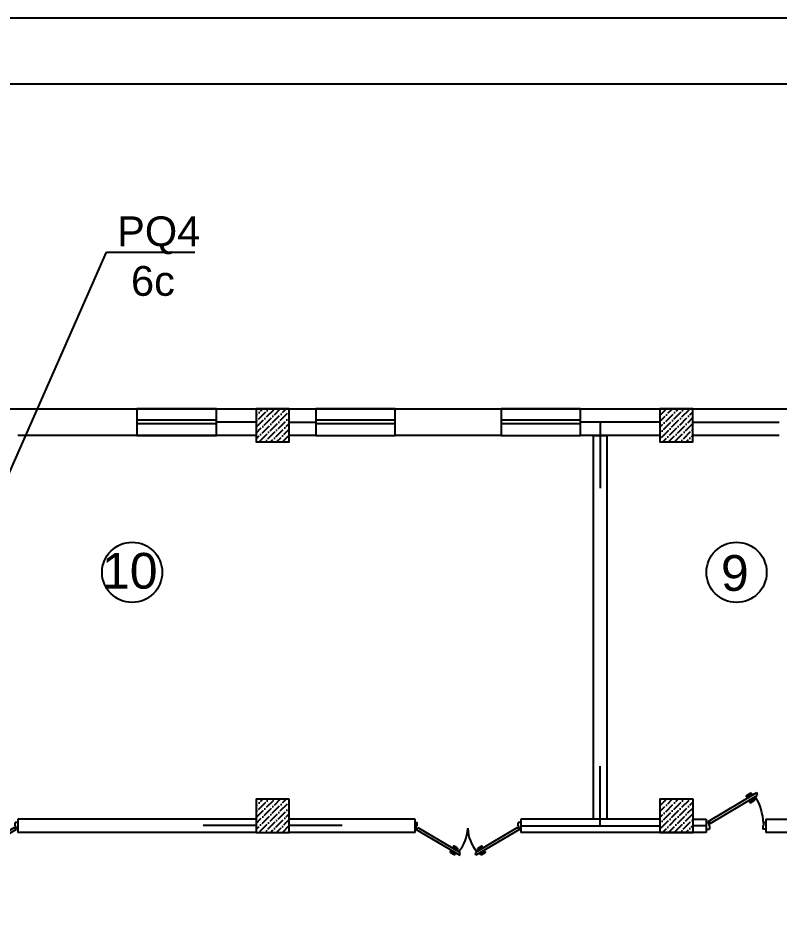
# Model space of a CAD drawing. Header units: millimetres. Extents: x 42452 to 2852333, y -419346 to 834876.
# Drawn here: x 2615326 to 2626827, y 675486 to 688972 of the extents above; entities that cross this region are included whole.
import ezdxf
from ezdxf import colors
from ezdxf.entities.mleader import LeaderData, LeaderLine
from ezdxf.math import Vec2, Vec3

# ---------------------------------------------------------------- set-up
doc = ezdxf.new("R2010")
doc.units = ezdxf.units.MM
for name, color, linetype, lineweight in [('c_dv_l x_tti-25_Ном._пера__21_Ном._пера__21', 7, 'Continuous', 30), ('memar', 7, 'Continuous', 25), ('ДВЕРИ', 7, 'Continuous', 5), ('Шит', 1, 'Continuous', 30)]:
    doc.layers.add(name, color=color, linetype=linetype, lineweight=lineweight)
doc.styles.get("Standard").update_dxf_attribs({"font": 'arial.ttf'})
doc.styles.add('СГЕНЕРИР_СТИЛЬ_1', font='arial.ttf')

# ---------------------------------------------------------------- blocks, each defined once
blk = doc.blocks.new('qapi 700')
at = {"layer": 'ДВЕРИ', "color": 251, "lineweight": 25, "true_color": 0x636466}
for p, q in [((1281620, 90086), (1281659, 90086)), ((1281659, 90034), (1281659, 90086)), ((1282420, 90086), (1282380, 90086)), ((1282380, 90034), (1282380, 90085)), ((1281620, 89997), (1281651, 89997)), ((1281651, 89997), (1281651, 90034)), ((1281651, 90034), (1281659, 90034)), ((1282368, 90010), (1281735, 89633)), ((1282395, 89980), (1281741, 89591)), ((1282382, 89987), (1282368, 90010)), ((1282388, 90034), (1282380, 90034)), ((1282388, 89991), (1282382, 89987)), ((1282388, 89997), (1282388, 90034)), ((1282420, 89997), (1282388, 89997)), ((1282420, 89997), (1282388, 89997)), ((1282395, 89980), (1282388, 89991)), ((1281812, 89685), (1281762, 89656)), ((1281775, 89698), (1281826, 89728)), ((1281835, 89712), (1281794, 89687)), ((1281814, 89681), (1281812, 89685)), ((1281836, 89725), (1281838, 89722)), ((1281733, 89605), (1281747, 89613)), ((1281741, 89591), (1281733, 89605)), ((1281747, 89613), (1281735, 89633)), ((1281762, 89656), (1281765, 89651)), ((1281776, 89665), (1281770, 89676)), ((1281785, 89617), (1281787, 89613)), ((1281787, 89613), (1281837, 89642)), ((1281792, 89676), (1281793, 89674)), ((1281802, 89622), (1281809, 89609)), ((1281820, 89629), (1281818, 89631)), ((1281872, 89650), (1281831, 89626)), ((1281831, 89604), (1281881, 89634)), ((1281837, 89642), (1281835, 89646)), ((1281884, 89645), (1281883, 89647))]:
    blk.add_line(p, q, dxfattribs=at)
for centre, radius, start, end in [((1282471, 90052), 821, 183.4077, 209.5706), ((1281783, 89684), 15.9, 120.7133, 210.7133), ((1281798, 89680), 7.94, 120.7133, 210.7133), ((1281830, 89721), 7.94, 30.7133, 120.7133), ((1281831, 89718), 7.94, 300.7133, 30.7133), ((1281823, 89617), 15.9, 210.7133, 300.7133), ((1281827, 89633), 7.94, 210.7133, 300.7133), ((1281876, 89643), 7.94, 30.7133, 120.7133), ((1281877, 89641), 7.94, 300.7133, 30.7133)]:
    blk.add_arc(centre, radius, start, end, dxfattribs=at)
blk = doc.blocks.new('DSA')
at = {"layer": 'ДВЕРИ', "color": 251, "lineweight": 25, "true_color": 0x636466}
for p, q in [((153780, 788017), (153820, 788017)), ((153780, 787928), (153812, 787928)), ((153780, 787928), (153812, 787928)), ((153804, 787910), (153811, 787922)), ((153804, 787910), (154462, 787520)), ((153811, 787922), (153818, 787918)), ((153812, 787928), (153812, 787965)), ((153812, 787965), (153820, 787965)), ((153818, 787918), (153832, 787941)), ((153820, 787965), (153820, 788016)), ((153832, 787941), (154468, 787562)), ((155336, 787941), (154700, 787562)), ((155364, 787910), (154706, 787520)), ((155350, 787918), (155336, 787941)), ((155388, 788017), (155348, 788017)), ((155348, 787965), (155348, 788016)), ((155356, 787965), (155348, 787965)), ((155357, 787922), (155350, 787918)), ((155356, 787928), (155356, 787965)), ((155388, 787928), (155356, 787928)), ((155388, 787928), (155356, 787928)), ((155364, 787910), (155357, 787922)), ((154366, 787654), (154365, 787652)), ((154367, 787641), (154409, 787616)), ((154428, 787627), (154377, 787657)), ((154740, 787627), (154791, 787657)), ((154801, 787641), (154760, 787616)), ((154802, 787654), (154804, 787652)), ((154318, 787574), (154320, 787576)), ((154372, 787532), (154321, 787563)), ((154331, 787579), (154372, 787555)), ((154365, 787571), (154368, 787575)), ((154415, 787542), (154365, 787571)), ((154383, 787557), (154384, 787560)), ((154388, 787610), (154391, 787615)), ((154391, 787615), (154441, 787585)), ((154401, 787550), (154394, 787538)), ((154411, 787605), (154410, 787603)), ((154418, 787546), (154415, 787542)), ((154426, 787594), (154433, 787605)), ((154441, 787585), (154438, 787580)), ((154456, 787542), (154468, 787562)), ((154470, 787534), (154456, 787542)), ((154462, 787520), (154470, 787534)), ((154698, 787534), (154712, 787542)), ((154706, 787520), (154698, 787534)), ((154712, 787542), (154700, 787562)), ((154777, 787615), (154727, 787585)), ((154727, 787585), (154730, 787580)), ((154742, 787594), (154735, 787605)), ((154750, 787546), (154753, 787542)), ((154753, 787542), (154803, 787571)), ((154757, 787605), (154758, 787603)), ((154767, 787550), (154775, 787538)), ((154780, 787610), (154777, 787615)), ((154785, 787557), (154784, 787560)), ((154837, 787579), (154796, 787555)), ((154797, 787532), (154847, 787563)), ((154803, 787571), (154800, 787575)), ((154850, 787574), (154848, 787576))]:
    blk.add_line(p, q, dxfattribs=at)
for centre, radius, start, end in [((154002, 787952), 583, 319.7101, 357.5846), ((155160, 787950), 576, 182.1815, 220.5237), ((154371, 787648), 7.98, 149.2867, 239.2867), ((154373, 787650), 7.98, 59.2867, 149.2867), ((154795, 787650), 7.98, 30.7133, 120.7133), ((154797, 787648), 7.98, 300.7133, 30.7133), ((154325, 787569), 7.98, 149.2867, 239.2867), ((154327, 787572), 7.98, 59.2867, 149.2867), ((154376, 787561), 7.98, 239.2867, 329.2867), ((154380, 787546), 16, 239.2867, 329.2867), ((154404, 787609), 7.98, 329.2867, 59.2867), ((154420, 787613), 16, 329.2867, 59.2867), ((154748, 787613), 16, 120.7133, 210.7133), ((154764, 787609), 7.98, 120.7133, 210.7133), ((154788, 787546), 16, 210.7133, 300.7133), ((154792, 787561), 7.98, 210.7133, 300.7133), ((154842, 787572), 7.98, 30.7133, 120.7133), ((154843, 787569), 7.98, 300.7133, 30.7133)]:
    blk.add_arc(centre, radius, start, end, dxfattribs=at)

msp = doc.modelspace()

# ---------------------------------------------------------------- hatches: boundary and pattern name
at = {"layer": 'memar', "lineweight": 25}
h = msp.add_hatch(dxfattribs=at)
h.set_pattern_fill('ANSI36', color=256, scale=500)
h.set_pattern_definition([(45, (908887.793, 3139461.633), (33.1456304, 121.533978), [156.25, -31.25, 0, -31.25])])
h.paths.add_polyline_path([(2618926.33479, 683061.55271), (2618926.33479, 682561.55271), (2619426.33479, 682561.55271), (2619426.33479, 683061.55271)])
h = msp.add_hatch(dxfattribs=at)
h.set_pattern_fill('ANSI36', color=256, scale=500)
h.set_pattern_definition([(45, (902789.75, 3139461.633), (33.1456304, 121.533978), [156.25, -31.25, 0, -31.25])])
h.paths.add_polyline_path([(2625024.37997, 683061.55271), (2625024.37997, 682561.55271), (2625524.37997, 682561.55271), (2625524.37997, 683061.55271)])
h = msp.add_hatch(dxfattribs=at)
h.set_pattern_fill('ANSI36', color=256, scale=500)
h.set_pattern_definition([(45, (908887.793, 3133561.63), (33.1456304, 121.533978), [156.25, -31.25, 0, -31.25])])
h.paths.add_polyline_path([(2618926.33479, 677161.54702), (2618926.33479, 676661.54702), (2619426.33479, 676661.54702), (2619426.33479, 677161.54702)])
h = msp.add_hatch(dxfattribs=at)
h.set_pattern_fill('ANSI36', color=256, scale=500)
h.set_pattern_definition([(45, (902788.183, 3133561.63), (33.1456304, 121.533978), [156.25, -31.25, 0, -31.25])])
h.paths.add_polyline_path([(2625025.94493, 677161.54702), (2625025.94493, 676661.54702), (2625525.94493, 676661.54702), (2625525.94493, 677161.54702)])

# ---------------------------------------------------------------- linework, layer by layer
at = {"layer": 'c_dv_l x_tti-25_Ном._пера__21_Ном._пера__21', "linetype": 'Continuous', "lineweight": 25, "flags": 128}
for points in [[(2591320.97086, 688972.29486), (2674928.52286, 688972.29486), (2674928.52286, 629849.81166), (2591320.97086, 629849.81166)], [(2595302.28286, 687976.96686), (2673933.19486, 687976.96686), (2673933.19486, 630845.13966), (2595302.28286, 630845.13966)]]:
    msp.add_lwpolyline(points, close=True, dxfattribs=at)
at = {"layer": 'memar', "lineweight": 25}
for p, q in [((2624124.37983, 682861.55271), (2624124.37983, 681861.55271)), ((2624124.37983, 676761.54702), (2624124.37983, 677661.54702)), ((2618926.33479, 676762.99867), (2618126.33479, 676762.99867)), ((2620226.33479, 676762.99867), (2619426.33479, 676762.99867)), ((2622926.37983, 676761.54702), (2625025.94493, 676761.54702)), ((2625725.9512, 676761.54702), (2625525.94493, 676761.54702))]:
    msp.add_line(p, q, dxfattribs=at)
at = {"layer": 'memar', "color": 0, "lineweight": 25}
for p, q in [((2621326.37983, 676861.54702), (2619426.33479, 676861.54702)), ((2625025.94493, 676861.54702), (2622926.37983, 676861.54702))]:
    msp.add_line(p, q, dxfattribs=at)
for points in [[(2607526.13986, 683061.55271), (2648926.13986, 683061.55271)], [(2618926.33479, 682661.55271), (2615325.6591, 682661.55271)], [(2619825.6591, 682661.55271), (2619426.33479, 682661.55271)], [(2622625.6591, 682661.55271), (2621025.6591, 682661.55271)], [(2625024.37997, 682661.55271), (2623825.6591, 682661.55271)], [(2626825.6591, 682661.55271), (2625524.37997, 682661.55271)], [(2618925.96356, 676861.54702), (2615326.33479, 676861.54702)], [(2615326.33479, 676861.54702), (2615326.33479, 676661.54702)], [(2621326.37983, 676661.54702), (2621326.37983, 676861.54702)], [(2622926.37983, 676861.54702), (2622926.37983, 676661.54702)], [(2625525.94493, 676861.54702), (2625725.9512, 676861.54702)], [(2625725.9512, 676861.54702), (2625725.9512, 676661.54702)], [(2626625.9512, 676861.54702), (2631025.94494, 676861.54702)], [(2626625.9512, 676861.54702), (2626625.9512, 676661.54702)], [(2618926.33479, 676661.54702), (2615326.33479, 676661.54702)], [(2621326.37983, 676661.54702), (2619425.96356, 676661.54702)], [(2625725.9512, 676661.54702), (2622926.37983, 676661.54702)], [(2632925.94798, 676661.54702), (2626625.9512, 676661.54702)]]:
    msp.add_lwpolyline(points, dxfattribs=at)
for points in [[(2618325.6591, 683061.55271), (2617125.6591, 683061.55271), (2617125.6591, 682661.55271), (2618325.6591, 682661.55271)], [(2621025.6591, 683061.55271), (2619825.6591, 683061.55271), (2619825.6591, 682661.55271), (2621025.6591, 682661.55271)], [(2623825.77692, 683061.55271), (2622625.77692, 683061.55271), (2622625.77692, 682661.55271), (2623825.77692, 682661.55271)], [(2624224.37983, 676861.54702), (2624024.37983, 676861.54702), (2624024.37983, 682661.55271), (2624224.37983, 682661.55271)]]:
    msp.add_lwpolyline(points, close=True, dxfattribs=at)
at = {"layer": 'memar', "color": 3, "lineweight": 25}
for points in [[(2619426.33479, 683061.55271), (2618926.33479, 683061.55271), (2618926.33479, 682561.55271), (2619426.33479, 682561.55271)], [(2625524.37997, 683061.55271), (2625024.37997, 683061.55271), (2625024.37997, 682561.55271), (2625524.37997, 682561.55271)], [(2619426.33479, 677161.54702), (2618926.33479, 677161.54702), (2618926.33479, 676661.54702), (2619426.33479, 676661.54702)], [(2625525.94493, 677161.54702), (2625025.94493, 677161.54702), (2625025.94493, 676661.54702), (2625525.94493, 676661.54702)]]:
    msp.add_lwpolyline(points, close=True, dxfattribs=at)
at = {"layer": 'memar', "color": 146, "lineweight": 25, "true_color": 0x105689}
for points in [[(2617125.6591, 682892.69012), (2617125.6591, 682842.69012), (2618325.6591, 682842.69012), (2618325.6591, 682892.69012)], [(2619825.6591, 682892.69012), (2619825.6591, 682842.69012), (2621025.6591, 682842.69012), (2621025.6591, 682892.69012)], [(2622625.77692, 682892.69012), (2622625.77692, 682842.69012), (2623825.77692, 682842.69012), (2623825.77692, 682892.69012)]]:
    msp.add_lwpolyline(points, close=True, dxfattribs=at)
at = {"layer": 'memar', "lineweight": 25}
for points in [[(2618926.33479, 682861.55271), (2618325.6591, 682861.55271)], [(2619426.33479, 682861.55271), (2619825.6591, 682861.55271)], [(2625024.37997, 682861.55271), (2623825.77692, 682861.55271)], [(2625524.37997, 682861.55271), (2626825.6591, 682861.55271)], [(2625524.37997, 682861.55271), (2626825.6591, 682861.55271)]]:
    msp.add_lwpolyline(points, dxfattribs=at)
at = {"layer": 'memar', "color": 0, "lineweight": 25}
for centre in [(2617052.78039, 680591.34253), (2626182.87193, 680591.34253)]:
    msp.add_circle(centre, 454.87332, dxfattribs=at)

# ---------------------------------------------------------------- block references
at = {"layer": 'memar', "lineweight": 25, "xscale": 1.121843277023546, "yscale": 1.121843277023546, "zscale": 1.121843277023546, "rotation": 180}
msp.add_blockref('qapi 700', (4064402.28684, 777770.39397), dxfattribs=at)
at = {"layer": 'memar', "color": 1, "lineweight": 25}
for p in [(2459938.31326, -111205.85849), (2467538.3583, -111205.85849)]:
    msp.add_blockref('DSA', p, dxfattribs=at)

# ---------------------------------------------------------------- texts
at = {"layer": 'memar', "linetype": 'Continuous', "lineweight": 25, "char_height": 540, "attachment_point": 3, "style": 'СГЕНЕРИР_СТИЛЬ_1'}
for s, insert in [('1{\\fArial|b0|i0|c238|p38;0}', (2617436.5204, 680884.79811)), ('{\\fArial|b0|i0|c238|p38;9}', (2626367.20601, 680851.58581))]:
    msp.add_mtext(s, dxfattribs=dict(at, insert=insert))

# ---------------------------------------------------------------- leaders
at = {"layer": 'Шит', "color": 0, "lineweight": -3}
ml = msp.add_multileader_mtext('Standard', dxfattribs=at)
ml.set_content('{\\fArial|b0|i0|c238|p34;\\C256; \\fArial|b0|i0|c204|p34;PQ4\\P6c}')
ml.set_leader_properties()
ml.build(insert=Vec2(0, 0))
ml.multileader.update_dxf_attribs({"text_left_attachment_type": 6, "text_right_attachment_type": 6, "dogleg_length": 0.36, "arrow_head_size": 0.18})
ctx = ml.context
ctx.base_point, ctx.char_height, ctx.arrow_head_size, ctx.landing_gap_size, ctx.plane_origin = Vec3(2616665.47534, 685431.31048), 450, 0.18, 0.09, Vec3(2596409.93288, 687073.10919)
ctx.left_attachment, ctx.right_attachment, ctx.text_align_type = 6, 6, 1
notes = []
notes.append((ctx, [(1, (1, 1, 0), (2616665.11534, 685431.31048), (1, 0), 0.36, [(0, [(2612525.78911, 676036.66133)], 0, [])])]))
ctx.mtext.insert, ctx.mtext.width, ctx.mtext.alignment, ctx.mtext.flow_direction = Vec3(2617366.65674, 685971.31048), 6453.991886, 2, 5
for ctx, leaders in notes:
    for number, flags, end, landing, length, lines in leaders:
        leader = LeaderData()
        leader.index, (leader.has_last_leader_line, leader.has_dogleg_vector, leader.attachment_direction) = number, flags
        leader.last_leader_point, leader.dogleg_vector, leader.dogleg_length = Vec3(end), Vec3(landing), length
        for number, points, colour, breaks in lines:
            line = LeaderLine()
            line.index, line.vertices, line.color, line.breaks = number, Vec3.list(points), colors.encode_raw_color(colour), breaks
            leader.lines.append(line)
        ctx.leaders.append(leader)

doc.saveas('drawing.dxf')
